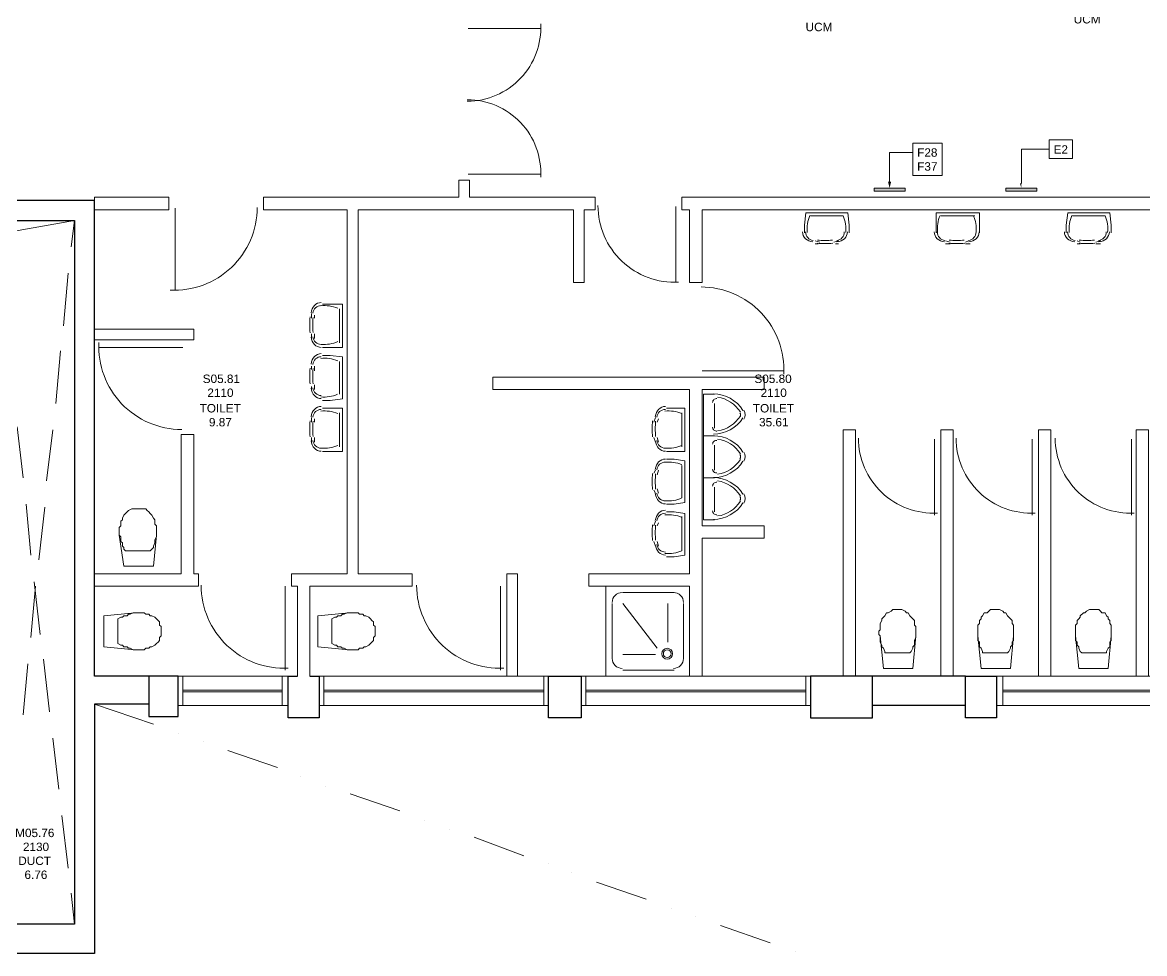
# Model space of a CAD drawing. Header units: millimetres. Extents: x -59 to 47, y 152 to 919.
# Drawn here: x 7.11 to 17.97, y 447.67 to 456.68 of the extents above; entities that cross this region are included whole.
import ezdxf

# ---------------------------------------------------------------- set-up
doc = ezdxf.new("R2010")
doc.units = ezdxf.units.MM
for name, color, linetype in [('PDF_014405$BL', 7, 'Continuous'), ('PDF_014405$DR', 7, 'Continuous'), ('PDF_014405$FI-DSG', 7, 'Continuous'), ('PDF_014405$PL-TOIL', 7, 'Continuous'), ('PDF_014405$WA', 7, 'Continuous'), ('PDF_014405$WA-COL', 7, 'Continuous'), ('PDF_014405$WA-EXT', 7, 'Continuous'), ('PDF_014405$WN', 7, 'Continuous'), ('PDF_Text', 7, 'Continuous')]:
    doc.layers.add(name, color=color, linetype=linetype)
doc.styles.add('PDF ArialMT', font='arial.ttf')

msp = doc.modelspace()

# ---------------------------------------------------------------- linework, layer by layer
at = {"layer": 'PDF_014405$BL', "lineweight": 9}
for points in [[(7.012, 454.657), (7.612, 454.762), (7.582, 454.507)], [(7.552, 454.252), (7.507, 453.742)], [(7.477, 453.502), (7.432, 452.992)], [(7.117, 452.272), (7.057, 452.767)], [(7.402, 452.737), (7.342, 452.242)], [(7.192, 451.522), (7.147, 452.017)], [(7.327, 451.987), (7.267, 451.477)], [(7.237, 451.222), (7.192, 450.727)], [(7.282, 450.757), (7.222, 451.267)], [(7.162, 450.472), (7.117, 449.978)], [(7.372, 450.007), (7.312, 450.517)], [(9.682, 450.352), (8.617, 450.352)], [(12.201, 450.352), (9.982, 450.352)], [(14.736, 450.352), (12.516, 450.352)], [(18.771, 450.352), (16.536, 450.352)], [(8.377, 449.888), (7.807, 450.082)], [(8.617, 450.067), (9.682, 450.067)], [(9.982, 450.067), (12.201, 450.067)], [(12.516, 450.067), (14.736, 450.067)], [(16.536, 450.067), (18.771, 450.067)], [(8.617, 449.798), (8.617, 449.798)], [(7.462, 449.258), (7.402, 449.753)], [(8.857, 449.723), (8.857, 449.723)], [(9.577, 449.468), (9.097, 449.633)], [(9.802, 449.378), (9.802, 449.378)], [(10.042, 449.288), (10.042, 449.288)], [(10.762, 449.048), (10.282, 449.213)], [(7.552, 448.493), (7.492, 449.003)], [(11.002, 448.958), (11.002, 448.958)], [(11.242, 448.868), (11.242, 448.868)], [(11.961, 448.613), (11.481, 448.793)], [(12.201, 448.538), (12.201, 448.538)], [(12.426, 448.448), (12.426, 448.448)], [(13.146, 448.193), (12.666, 448.358)], [(7.612, 447.953), (7.582, 448.253)], [(13.386, 448.103), (13.386, 448.103)], [(13.626, 448.028), (13.626, 448.028)], [(14.346, 447.773), (13.866, 447.938)], [(14.586, 447.683), (14.586, 447.683)]]:
    msp.add_lwpolyline(points, dxfattribs=at)
at = {"layer": 'PDF_014405$DR', "lineweight": 0}
for points in [[(11.422, 456.622), (12.126, 456.622), (11.422, 456.622)], [(11.422, 455.212), (12.126, 455.212), (11.422, 455.212)], [(13.431, 454.897), (13.431, 454.162), (13.431, 454.897)], [(8.587, 454.882), (8.587, 454.087), (8.587, 454.882)], [(8.662, 453.532), (7.852, 453.532), (8.662, 453.532)], [(13.686, 453.307), (14.481, 453.307), (13.686, 453.307)], [(15.936, 452.647), (15.936, 451.912), (15.936, 452.647)], [(16.881, 452.647), (16.881, 451.912), (16.881, 452.647)], [(17.841, 452.647), (17.841, 451.912), (17.841, 452.647)], [(9.652, 451.222), (9.652, 450.412), (9.652, 451.222)], [(11.736, 451.222), (11.736, 450.412), (11.736, 451.222)]]:
    msp.add_lwpolyline(points, dxfattribs=at)
for centre, radius, start, end in [((11.414, 456.629), 0.712, 269.9994, 2.9554), ((11.414, 455.22), 0.712, 357.0446, 90.0006), ((8.579, 454.89), 0.802, 267.0449, 0.0002), ((13.421, 454.907), 0.742, 180, 272.9553), ((13.676, 453.317), 0.802, 357.0447, 90), ((8.651, 453.542), 0.802, 177.0447, 270), ((15.926, 452.657), 0.727, 180, 272.9553), ((16.871, 452.657), 0.727, 180, 272.9553), ((17.831, 452.657), 0.727, 180, 272.9553), ((9.641, 451.232), 0.802, 180, 272.9553), ((11.726, 451.232), 0.802, 180, 272.9553)]:
    msp.add_arc(centre, radius, start, end, dxfattribs=at)
at = {"layer": 'PDF_014405$FI-DSG', "lineweight": 9}
for points in [[(17.046, 455.542), (17.271, 455.542), (17.271, 455.362), (17.046, 455.362)], [(15.726, 455.512), (16.011, 455.512), (16.011, 455.197), (15.726, 455.197)], [(15.351, 455.047), (15.651, 455.047), (15.651, 455.077), (15.351, 455.077)], [(16.626, 455.047), (16.926, 455.047), (16.926, 455.077), (16.626, 455.077)]]:
    msp.add_lwpolyline(points, close=True, dxfattribs=at)
for points in [[(16.776, 455.122), (16.776, 455.452), (16.956, 455.452), (17.046, 455.452)], [(15.501, 455.137), (15.501, 455.422), (15.651, 455.422), (15.726, 455.422)]]:
    msp.add_lwpolyline(points, dxfattribs=at)
at = {"layer": 'PDF_014405$FI-DSG', "transparency": 33554559}
for points in [[(15.516, 455.137), (15.501, 455.077), (15.486, 455.137)], [(16.776, 455.122), (16.776, 455.077), (16.761, 455.122)], [(15.651, 455.077), (15.351, 455.077), (15.651, 455.047)], [(15.351, 455.077), (15.651, 455.047), (15.351, 455.047)], [(16.926, 455.077), (16.626, 455.077), (16.926, 455.047)], [(16.626, 455.077), (16.926, 455.047), (16.626, 455.047)]]:
    msp.add_solid(points, dxfattribs=at)
at = {"layer": 'PDF_014405$PL-TOIL', "lineweight": 9}
for points in [[(15.111, 454.642), (15.111, 454.717), (15.096, 454.837), (14.691, 454.837), (14.676, 454.717), (14.676, 454.642)], [(16.371, 454.642), (16.371, 454.717), (16.371, 454.837), (15.951, 454.837), (15.951, 454.717), (15.951, 454.642)], [(15.996, 454.807), (16.326, 454.807)], [(17.646, 454.642), (17.646, 454.717), (17.631, 454.837), (17.226, 454.837), (17.211, 454.717), (17.211, 454.642)], [(14.781, 454.537), (14.811, 454.537)], [(14.976, 454.537), (15.006, 454.537)], [(16.041, 454.537), (16.086, 454.537)], [(16.236, 454.537), (16.281, 454.537)], [(17.316, 454.537), (17.346, 454.537)], [(17.496, 454.537), (17.541, 454.537)], [(10.012, 453.532), (10.087, 453.532), (10.207, 453.532), (10.207, 453.952), (10.087, 453.952), (10.012, 453.952)], [(9.907, 453.862), (9.907, 453.817)], [(10.177, 453.907), (10.177, 453.577)], [(9.907, 453.667), (9.907, 453.622)], [(10.012, 453.022), (10.087, 453.022), (10.207, 453.037), (10.207, 453.442), (10.087, 453.457), (10.012, 453.457)], [(10.177, 453.397), (10.177, 453.082)], [(9.907, 453.352), (9.907, 453.322)], [(9.907, 453.157), (9.907, 453.127)], [(13.806, 451.867), (13.701, 451.867), (13.701, 452.272), (13.806, 452.272), (13.701, 452.272), (13.701, 452.677), (13.806, 452.677), (13.701, 452.677), (13.701, 453.082), (13.806, 453.082)], [(10.012, 452.527), (10.087, 452.527), (10.207, 452.527), (10.207, 452.947), (10.087, 452.947), (10.012, 452.947)], [(13.341, 452.527), (13.416, 452.527), (13.521, 452.527), (13.521, 452.947), (13.416, 452.947), (13.341, 452.947)], [(13.806, 452.992), (13.806, 452.752)], [(9.907, 452.857), (9.907, 452.812)], [(10.177, 452.902), (10.177, 452.572)], [(13.236, 452.857), (13.221, 452.812)], [(13.491, 452.902), (13.491, 452.572)], [(9.907, 452.662), (9.907, 452.617)], [(13.221, 452.662), (13.236, 452.617)], [(13.806, 452.587), (13.806, 452.347)], [(13.341, 452.017), (13.416, 452.017), (13.521, 452.032), (13.521, 452.437), (13.416, 452.452), (13.341, 452.452)], [(13.236, 452.347), (13.221, 452.317)], [(13.806, 452.182), (13.806, 451.942)], [(13.221, 452.152), (13.236, 452.122)], [(8.077, 451.882), (8.092, 451.912), (8.107, 451.927), (8.122, 451.942), (8.137, 451.957), (8.167, 451.972), (8.182, 451.972), (8.212, 451.972), (8.227, 451.972), (8.257, 451.972), (8.272, 451.972), (8.302, 451.972), (8.317, 451.957), (8.332, 451.942), (8.347, 451.927), (8.362, 451.912), (8.377, 451.882), (8.392, 451.867), (8.392, 451.852), (8.392, 451.822), (8.407, 451.807), (8.407, 451.792), (8.407, 451.762), (8.407, 451.747), (8.407, 451.717), (8.377, 451.417), (8.092, 451.417), (8.047, 451.717), (8.062, 451.702), (8.062, 451.672), (8.062, 451.657), (8.077, 451.642), (8.077, 451.612), (8.092, 451.597), (8.092, 451.582), (8.107, 451.567), (8.347, 451.567), (8.362, 451.582), (8.377, 451.597), (8.377, 451.612), (8.392, 451.642), (8.392, 451.657), (8.392, 451.672), (8.407, 451.702), (8.407, 451.717)], [(8.227, 451.972), (8.212, 451.972), (8.182, 451.972), (8.167, 451.972), (8.137, 451.957), (8.122, 451.942), (8.107, 451.927), (8.092, 451.912), (8.077, 451.882), (8.077, 451.867), (8.062, 451.852), (8.062, 451.822), (8.062, 451.807), (8.047, 451.792), (8.047, 451.762), (8.047, 451.747), (8.047, 451.717)], [(13.236, 451.852), (13.221, 451.807)], [(13.341, 451.507), (13.416, 451.507), (13.521, 451.522), (13.521, 451.927), (13.416, 451.942), (13.341, 451.942)], [(13.221, 451.657), (13.236, 451.612)], [(13.416, 451.162), (12.921, 451.162)], [(12.816, 451.057), (12.816, 450.517)], [(13.251, 450.622), (12.921, 451.057)], [(13.356, 450.682), (13.356, 451.057)], [(13.506, 450.517), (13.506, 451.057)], [(15.576, 450.997), (15.561, 450.997), (15.531, 450.997), (15.516, 450.982), (15.486, 450.967), (15.471, 450.967), (15.456, 450.937), (15.441, 450.922), (15.426, 450.907), (15.426, 450.892), (15.411, 450.862), (15.411, 450.847), (15.411, 450.832), (15.411, 450.802), (15.396, 450.787), (15.396, 450.757), (15.411, 450.742)], [(15.426, 450.907), (15.441, 450.922), (15.456, 450.937), (15.471, 450.967), (15.486, 450.967), (15.516, 450.982), (15.531, 450.997), (15.561, 450.997), (15.576, 450.997), (15.606, 450.997), (15.621, 450.997), (15.651, 450.982), (15.666, 450.967), (15.681, 450.967), (15.696, 450.937), (15.711, 450.922), (15.726, 450.907), (15.741, 450.892), (15.741, 450.862), (15.741, 450.847), (15.756, 450.832), (15.756, 450.802), (15.756, 450.787), (15.756, 450.757), (15.756, 450.742), (15.726, 450.427), (15.441, 450.427), (15.411, 450.742), (15.411, 450.727), (15.411, 450.697), (15.411, 450.682), (15.426, 450.652), (15.426, 450.637), (15.441, 450.622), (15.456, 450.592), (15.456, 450.577), (15.696, 450.577), (15.711, 450.592), (15.726, 450.622), (15.726, 450.637), (15.741, 450.652), (15.741, 450.682), (15.741, 450.697), (15.756, 450.727), (15.756, 450.742)], [(16.386, 450.907), (16.386, 450.922), (16.401, 450.937), (16.416, 450.967), (16.446, 450.967), (16.461, 450.982), (16.476, 450.997), (16.506, 450.997), (16.521, 450.997), (16.551, 450.997), (16.566, 450.997), (16.596, 450.982), (16.611, 450.967), (16.626, 450.967), (16.641, 450.937), (16.656, 450.922), (16.671, 450.907), (16.686, 450.892), (16.686, 450.862), (16.701, 450.847), (16.701, 450.832), (16.701, 450.802), (16.701, 450.787), (16.701, 450.757), (16.701, 450.742), (16.671, 450.427), (16.386, 450.427), (16.356, 450.742), (16.356, 450.727), (16.356, 450.697), (16.371, 450.682), (16.371, 450.652), (16.371, 450.637), (16.386, 450.622), (16.401, 450.592), (16.401, 450.577), (16.641, 450.577), (16.656, 450.592), (16.671, 450.622), (16.671, 450.637), (16.686, 450.652), (16.686, 450.682), (16.701, 450.697), (16.701, 450.727), (16.701, 450.742)], [(16.521, 450.997), (16.506, 450.997), (16.476, 450.997), (16.461, 450.982), (16.446, 450.967), (16.416, 450.967), (16.401, 450.937), (16.386, 450.922), (16.386, 450.907), (16.371, 450.892), (16.371, 450.862), (16.356, 450.847), (16.356, 450.832), (16.356, 450.802), (16.356, 450.787), (16.356, 450.757), (16.356, 450.742)], [(17.331, 450.907), (17.346, 450.922), (17.346, 450.937), (17.376, 450.967), (17.391, 450.967), (17.406, 450.982), (17.436, 450.997), (17.451, 450.997), (17.481, 450.997), (17.496, 450.997), (17.526, 450.997), (17.541, 450.982), (17.556, 450.967), (17.586, 450.967), (17.601, 450.937), (17.616, 450.922), (17.616, 450.907), (17.631, 450.892), (17.631, 450.862), (17.646, 450.847), (17.646, 450.832), (17.646, 450.802), (17.646, 450.787), (17.646, 450.757), (17.646, 450.742), (17.616, 450.427), (17.331, 450.427), (17.301, 450.742), (17.301, 450.727), (17.301, 450.697), (17.316, 450.682), (17.316, 450.652), (17.331, 450.637), (17.331, 450.622), (17.346, 450.592), (17.361, 450.577), (17.601, 450.577), (17.601, 450.592), (17.616, 450.622), (17.631, 450.637), (17.631, 450.652), (17.631, 450.682), (17.646, 450.697), (17.646, 450.727), (17.646, 450.742)], [(17.481, 450.997), (17.451, 450.997), (17.436, 450.997), (17.406, 450.982), (17.391, 450.967), (17.376, 450.967), (17.346, 450.937), (17.346, 450.922), (17.331, 450.907), (17.316, 450.892), (17.316, 450.862), (17.301, 450.847), (17.301, 450.832), (17.301, 450.802), (17.301, 450.787), (17.301, 450.757), (17.301, 450.742)], [(8.362, 450.937), (8.392, 450.922), (8.407, 450.907), (8.422, 450.892), (8.437, 450.877), (8.437, 450.847), (8.452, 450.832), (8.452, 450.817), (8.452, 450.787), (8.452, 450.757), (8.452, 450.742), (8.437, 450.727), (8.437, 450.697), (8.422, 450.682), (8.407, 450.667), (8.392, 450.652), (8.362, 450.637), (8.347, 450.637), (8.332, 450.622), (8.302, 450.622), (8.287, 450.607), (8.257, 450.607), (8.242, 450.607), (8.227, 450.607), (8.197, 450.607), (7.897, 450.637), (7.897, 450.937), (8.197, 450.967), (8.182, 450.967), (8.152, 450.952), (8.137, 450.952), (8.122, 450.937), (8.092, 450.937), (8.077, 450.922), (8.062, 450.922), (8.032, 450.907), (8.032, 450.667), (8.062, 450.652), (8.077, 450.652), (8.092, 450.637), (8.122, 450.637), (8.137, 450.622), (8.152, 450.622), (8.182, 450.607), (8.197, 450.607)], [(8.452, 450.787), (8.452, 450.817), (8.452, 450.832), (8.437, 450.847), (8.437, 450.877), (8.422, 450.892), (8.407, 450.907), (8.392, 450.922), (8.362, 450.937), (8.347, 450.937), (8.332, 450.952), (8.302, 450.952), (8.287, 450.967), (8.257, 450.967), (8.242, 450.967), (8.227, 450.967), (8.197, 450.967)], [(10.432, 450.937), (10.462, 450.922), (10.477, 450.907), (10.492, 450.892), (10.507, 450.877), (10.507, 450.847), (10.522, 450.832), (10.522, 450.817), (10.522, 450.787), (10.522, 450.757), (10.522, 450.742), (10.507, 450.727), (10.507, 450.697), (10.492, 450.682), (10.477, 450.667), (10.462, 450.652), (10.432, 450.637), (10.417, 450.637), (10.402, 450.622), (10.372, 450.622), (10.357, 450.607), (10.342, 450.607), (10.312, 450.607), (10.297, 450.607), (10.267, 450.607), (9.967, 450.637), (9.967, 450.937), (10.267, 450.967), (10.252, 450.967), (10.222, 450.952), (10.207, 450.952), (10.192, 450.937), (10.162, 450.937), (10.147, 450.922), (10.132, 450.922), (10.102, 450.907), (10.102, 450.667), (10.132, 450.652), (10.147, 450.652), (10.162, 450.637), (10.192, 450.637), (10.207, 450.622), (10.222, 450.622), (10.252, 450.607), (10.267, 450.607)], [(10.522, 450.787), (10.522, 450.817), (10.522, 450.832), (10.507, 450.847), (10.507, 450.877), (10.492, 450.892), (10.477, 450.907), (10.462, 450.922), (10.432, 450.937), (10.417, 450.937), (10.402, 450.952), (10.372, 450.952), (10.357, 450.967), (10.342, 450.967), (10.312, 450.967), (10.297, 450.967), (10.267, 450.967)], [(13.236, 450.562), (12.921, 450.562)], [(12.921, 450.412), (13.416, 450.412)]]:
    msp.add_lwpolyline(points, dxfattribs=at)
for points in [[(14.736, 454.807), (15.051, 454.807, -0.131002), (15.076, 454.647)], [(16.338, 454.652, -0.384834), (16.264, 454.57, 0.384834), (16.338, 454.652, 0.131002), (16.311, 454.81)], [(17.271, 454.807), (17.586, 454.807, -0.131002), (17.611, 454.647)], [(10.001, 453.564, -0.384835), (9.919, 453.638, 0.384835), (10.001, 453.564, 0.131002), (10.16, 453.591)], [(10.001, 452.559, -0.384835), (9.919, 452.633, 0.384835), (10.001, 452.559, 0.131002), (10.16, 452.586)], [(13.331, 452.559, -0.384835), (13.249, 452.633, 0.384835), (13.331, 452.559, 0.131002), (13.489, 452.586)], [(13.491, 452.392), (13.491, 452.077, -0.131002), (13.326, 452.051, -0.384835), (13.249, 452.123, 0.384835), (13.331, 452.049)], [(14.082, 452.115, 0.259114), (13.796, 452.274, 0.259114), (14.082, 452.433)], [(13.491, 451.897), (13.491, 451.567, -0.131002), (13.326, 451.541)]]:
    msp.add_lwpolyline(points, format="xyb", dxfattribs=at)
for points in [[(14.688, 454.652, 0.384807), (14.762, 454.57, -0.384807)], [(14.802, 454.573, 0.047575), (14.949, 454.573, -0.047575)], [(14.989, 454.57, 0.384834), (15.063, 454.652, -0.384834)], [(15.963, 454.652, 0.384807), (16.037, 454.57, -0.384807)], [(16.077, 454.573, 0.047575), (16.224, 454.573, -0.047575)], [(17.223, 454.652, 0.384807), (17.297, 454.57, -0.384807)], [(17.337, 454.573, 0.047575), (17.484, 454.573, -0.047575)], [(17.524, 454.57, 0.384834), (17.598, 454.652, -0.384834)], [(10.001, 453.939, 0.384807), (9.919, 453.865, -0.384807)], [(9.922, 453.825, 0.047575), (9.922, 453.678, -0.047575)], [(10.001, 453.444, 0.384807), (9.919, 453.37, -0.384807)], [(9.922, 453.33, 0.047575), (9.922, 453.183, -0.047575)], [(9.919, 453.143, 0.384835), (10.001, 453.069, -0.384835)], [(10.001, 452.934, 0.384807), (9.919, 452.86, -0.384807)], [(13.331, 452.934, 0.384807), (13.249, 452.86, -0.384807)], [(9.922, 452.82, 0.047575), (9.922, 452.673, -0.047575)], [(13.237, 452.82, 0.047575), (13.237, 452.673, -0.047575)], [(13.331, 452.424, 0.384807), (13.249, 452.35, -0.384807)], [(13.237, 452.31, 0.047575), (13.237, 452.163, -0.047575)], [(13.331, 451.929, 0.384807), (13.249, 451.855, -0.384807)], [(13.237, 451.815, 0.047575), (13.237, 451.668, -0.047575)], [(13.249, 451.628, 0.384835), (13.331, 451.554, -0.384835)]]:
    msp.add_lwpolyline(points, format="xyb", close=True, dxfattribs=at)
for points in [[(14.826, 454.552), (14.781, 454.567)], [(15.006, 454.567), (14.961, 454.552)], [(16.086, 454.552), (16.041, 454.567)], [(16.266, 454.567), (16.236, 454.552)], [(17.346, 454.552), (17.316, 454.567)], [(17.541, 454.567), (17.496, 454.552)], [(9.937, 453.817), (9.937, 453.847)], [(9.937, 453.622), (9.937, 453.667)], [(9.937, 453.307), (9.937, 453.352)], [(9.937, 453.127), (9.937, 453.172)], [(9.937, 452.812), (9.937, 452.842)], [(13.251, 452.812), (13.266, 452.842)], [(9.937, 452.617), (9.937, 452.662)], [(13.266, 452.617), (13.251, 452.662)], [(13.251, 452.302), (13.266, 452.347)], [(13.266, 452.122), (13.251, 452.167)], [(13.251, 451.807), (13.266, 451.837)], [(13.266, 451.612), (13.251, 451.657)], [(13.566, 450.352), (13.566, 451.222), (12.756, 451.222), (12.756, 450.352)]]:
    msp.add_lwpolyline(points, close=True, dxfattribs=at)
for radius in [0.0525, 0.0375]:
    msp.add_circle((13.349, 450.57), radius, dxfattribs=at)
for centre, radius, start, end in [((15.034, 454.682), 0.331, 156.9963, 186.067), ((16.294, 454.682), 0.331, 156.9963, 186.067), ((17.569, 454.682), 0.331, 156.9963, 186.067), ((14.876, 455.344), 0.805, 264.5382, 275.4618), ((16.151, 455.344), 0.805, 264.5382, 275.4618), ((17.411, 455.344), 0.805, 264.5382, 275.4618), ((10.031, 453.608), 0.331, 66.9963, 96.067), ((10.694, 453.752), 0.805, 174.5382, 185.4618), ((10.031, 453.099), 0.331, 66.9963, 96.067), ((10.694, 453.257), 0.805, 174.5382, 185.4618), ((10.031, 453.374), 0.32, 263.8448, 293.6983), ((13.796, 452.747), 0.337, 31.8933, 90), ((13.796, 452.747), 0.307, 31.8932, 82.4744), ((13.826, 453.002), 0.0375, 82.9409, 180.0001), ((10.694, 452.747), 0.805, 174.5382, 185.4618), ((10.031, 452.589), 0.331, 66.9963, 96.067), ((14.008, 452.747), 0.805, 174.5382, 185.4618), ((13.361, 452.589), 0.331, 66.9963, 96.067), ((13.796, 453.032), 0.337, 270, 328.1067), ((13.796, 453.032), 0.307, 277.5256, 328.1068), ((14.021, 452.882), 0.0375, 328.1063, 31.8937), ((14.021, 452.882), 0.0825, 328.1067, 31.8933), ((13.826, 452.762), 0.0375, 179.9999, 277.0591), ((13.826, 452.597), 0.0375, 82.9409, 180.0001), ((13.796, 452.342), 0.337, 31.8933, 90), ((13.796, 452.342), 0.307, 31.8932, 82.4744), ((14.021, 452.477), 0.0825, 328.1067, 31.8933), ((13.361, 452.094), 0.331, 66.9963, 96.067), ((13.796, 452.612), 0.307, 277.5256, 328.1068), ((14.021, 452.477), 0.0375, 328.1063, 31.8937), ((14.008, 452.237), 0.805, 174.5382, 185.4618), ((13.826, 452.357), 0.0375, 179.9999, 277.0591), ((13.826, 452.192), 0.0375, 82.9409, 180.0001), ((13.796, 451.937), 0.307, 31.8932, 82.4744), ((14.021, 452.072), 0.0375, 328.1063, 31.8937), ((14.021, 452.072), 0.0825, 328.1067, 31.8933), ((13.796, 452.207), 0.337, 270, 328.1067), ((13.796, 452.207), 0.307, 277.5256, 328.1068), ((13.361, 451.584), 0.331, 66.9963, 96.067), ((13.826, 451.952), 0.0375, 179.9999, 277.0591), ((14.008, 451.742), 0.805, 174.5382, 185.4618), ((12.914, 451.065), 0.0975, 90.0001, 179.9999), ((13.409, 451.065), 0.0975, 0.0001, 89.9999), ((12.914, 450.525), 0.0975, 180.0001, 269.9999), ((13.409, 450.525), 0.0975, 270.0001, 359.9999)]:
    msp.add_arc(centre, radius, start, end, dxfattribs=at)
for points in [[(14.658, 454.652), (14.658, 454.602), (14.702, 454.56), (14.759, 454.555)], [(14.992, 454.555), (15.05, 454.56), (15.093, 454.602), (15.093, 454.652)], [(15.933, 454.652), (15.933, 454.602), (15.977, 454.56), (16.034, 454.555)], [(16.267, 454.555), (16.324, 454.56), (16.368, 454.602), (16.368, 454.652)], [(17.193, 454.652), (17.193, 454.602), (17.237, 454.56), (17.294, 454.555)], [(17.527, 454.555), (17.584, 454.56), (17.628, 454.602), (17.628, 454.652)], [(10.001, 453.969), (9.951, 453.969), (9.909, 453.925), (9.904, 453.868)], [(9.904, 453.635), (9.909, 453.578), (9.951, 453.534), (10.001, 453.534)], [(10.001, 453.474), (9.951, 453.474), (9.909, 453.43), (9.904, 453.373)], [(9.904, 453.14), (9.909, 453.083), (9.951, 453.039), (10.001, 453.039)], [(10.001, 452.964), (9.951, 452.964), (9.909, 452.92), (9.904, 452.863)], [(13.331, 452.964), (13.281, 452.964), (13.239, 452.92), (13.234, 452.863)], [(9.904, 452.63), (9.909, 452.573), (9.951, 452.529), (10.001, 452.529)], [(13.234, 452.63), (13.239, 452.573), (13.281, 452.529), (13.331, 452.529)], [(13.331, 452.454), (13.281, 452.454), (13.239, 452.411), (13.234, 452.353)], [(13.234, 452.12), (13.239, 452.063), (13.281, 452.019), (13.331, 452.019)], [(13.331, 451.959), (13.281, 451.959), (13.239, 451.916), (13.234, 451.858)], [(13.234, 451.625), (13.239, 451.568), (13.281, 451.524), (13.331, 451.524)]]:
    msp.add_open_spline(points, degree=3, dxfattribs=at)
at = {"layer": 'PDF_014405$WA', "lineweight": 20}
for points in [[(9.892, 450.352), (9.892, 451.222), (10.882, 451.222), (10.882, 451.342), (10.357, 451.342), (10.357, 454.867), (12.441, 454.867), (12.441, 454.162), (12.546, 454.162), (12.546, 454.867), (12.651, 454.867), (12.651, 454.987), (11.437, 454.987), (11.437, 455.152), (11.332, 455.152), (11.332, 454.987), (9.442, 454.987), (9.442, 454.867), (10.252, 454.867), (10.252, 451.342), (9.712, 451.342), (9.712, 451.222), (9.772, 451.222), (9.772, 450.352)], [(7.807, 454.867), (8.527, 454.867), (8.527, 454.987), (7.807, 454.987), (7.807, 454.957)], [(18.861, 450.352), (18.861, 454.867), (13.686, 454.867), (13.686, 454.162), (13.566, 454.162), (13.566, 454.867), (13.491, 454.867), (13.491, 454.987), (20.736, 454.987), (20.736, 454.867), (18.981, 454.867), (18.981, 450.352)], [(7.807, 453.712), (8.767, 453.712), (8.767, 453.607), (7.807, 453.607)], [(13.686, 450.352), (13.686, 451.687), (14.286, 451.687), (14.286, 451.807), (13.686, 451.807), (13.686, 453.127), (14.286, 453.127), (14.286, 453.247), (11.661, 453.247), (11.661, 453.127), (13.566, 453.127), (13.566, 451.342), (12.591, 451.342), (12.591, 451.222), (13.566, 451.222), (13.566, 450.352)], [(15.051, 450.352), (15.051, 452.737), (15.171, 452.737), (15.171, 450.352)], [(15.996, 450.352), (15.996, 452.737), (16.116, 452.737), (16.116, 450.352)], [(16.941, 450.352), (16.941, 452.737), (17.061, 452.737), (17.061, 450.352)], [(17.886, 450.352), (17.886, 452.737), (18.006, 452.737), (18.006, 450.352)], [(7.807, 451.222), (8.812, 451.222), (8.812, 451.342), (8.767, 451.342), (8.767, 452.692), (8.647, 452.692), (8.647, 451.342), (7.807, 451.342)], [(11.901, 450.352), (11.901, 451.342), (11.796, 451.342), (11.796, 450.352)]]:
    msp.add_lwpolyline(points, dxfattribs=at)
at = {"layer": 'PDF_014405$WA-COL', "lineweight": 25}
for points in [[(8.332, 450.352), (8.332, 449.963), (8.617, 449.963), (8.617, 450.352)], [(12.201, 450.352), (12.516, 450.352), (12.516, 449.948), (12.201, 449.948)], [(14.736, 450.352), (14.736, 449.948), (15.336, 449.948), (15.336, 450.352)], [(16.236, 450.352), (16.536, 450.352), (16.536, 449.948), (16.236, 449.948)]]:
    msp.add_lwpolyline(points, close=True, dxfattribs=at)
msp.add_lwpolyline([(9.892, 450.352), (9.982, 450.352), (9.982, 449.948), (9.682, 449.948), (9.682, 450.352), (9.772, 450.352)], dxfattribs=at)
at = {"layer": 'PDF_014405$WA-EXT', "lineweight": 25}
for points in [[(8.332, 450.352), (7.807, 450.352), (7.807, 454.957), (6.292, 454.957), (6.292, 454.762), (7.612, 454.762), (7.612, 447.953), (6.907, 447.953), (6.907, 448.253), (6.697, 448.253), (6.697, 447.953), (3.667, 447.953), (3.667, 452.257), (2.947, 452.257), (2.947, 452.047), (3.457, 452.047), (3.457, 451.222), (2.842, 451.222), (2.842, 450.997), (3.457, 450.997), (3.457, 449.528)], [(8.332, 450.082), (7.807, 450.082), (7.807, 447.668), (-1.777, 447.668), (-1.777, 447.953), (1.072, 447.953), (1.072, 448.748), (-1.777, 448.748), (-1.777, 449.933), (-1.462, 449.933), (-1.462, 450.997)], [(16.236, 450.352), (15.336, 450.352)], [(16.236, 450.067), (15.336, 450.067)]]:
    msp.add_lwpolyline(points, dxfattribs=at)
at = {"layer": 'PDF_014405$WN', "lineweight": 0}
for points in [[(8.617, 450.352), (8.617, 450.067)], [(8.662, 450.352), (8.662, 450.067)], [(9.622, 450.067), (9.622, 450.352)], [(9.682, 450.067), (9.682, 450.352)], [(9.982, 450.352), (9.982, 450.067)], [(10.027, 450.352), (10.027, 450.067)], [(12.156, 450.067), (12.156, 450.352)], [(12.201, 450.067), (12.201, 450.352)], [(12.516, 450.352), (12.516, 450.067)], [(12.561, 450.352), (12.561, 450.067)], [(14.691, 450.067), (14.691, 450.352)], [(14.736, 450.067), (14.736, 450.352)], [(16.536, 450.352), (16.536, 450.067)], [(16.596, 450.352), (16.596, 450.067)], [(8.662, 450.217), (9.622, 450.217)], [(10.027, 450.217), (12.156, 450.217)], [(12.561, 450.217), (14.691, 450.217)], [(16.596, 450.217), (18.726, 450.217)], [(8.662, 450.202), (9.622, 450.202)], [(10.027, 450.202), (12.156, 450.202)], [(12.561, 450.202), (14.691, 450.202)], [(16.596, 450.202), (18.726, 450.202)]]:
    msp.add_lwpolyline(points, dxfattribs=at)

# ---------------------------------------------------------------- texts
at = {"layer": 'PDF_Text', "char_height": 0.0815, "attachment_point": 4, "style": 'PDF ArialMT'}
for s, insert in [('UCM', (17.283, 456.71)), ('UCM', (14.688, 456.635)), ('F28', (15.768, 455.42)), ('E2', (17.088, 455.45)), ('F37', (15.768, 455.285)), ('S05.81', (8.854, 453.23)), ('S05.80', (14.193, 453.23)), ('2110', (8.899, 453.095)), ('2110', (14.253, 453.095)), ('TOILET', (8.824, 452.945)), ('TOILET', (14.178, 452.945)), ('9.87', (8.914, 452.81)), ('35.61', (14.238, 452.81)), ('M05.76', (7.039, 448.835)), ('2130', (7.114, 448.7)), ('DUCT', (7.069, 448.565)), ('6.76', (7.129, 448.43))]:
    msp.add_mtext(s, dxfattribs=dict(at, insert=insert))

doc.saveas('drawing.dxf')
